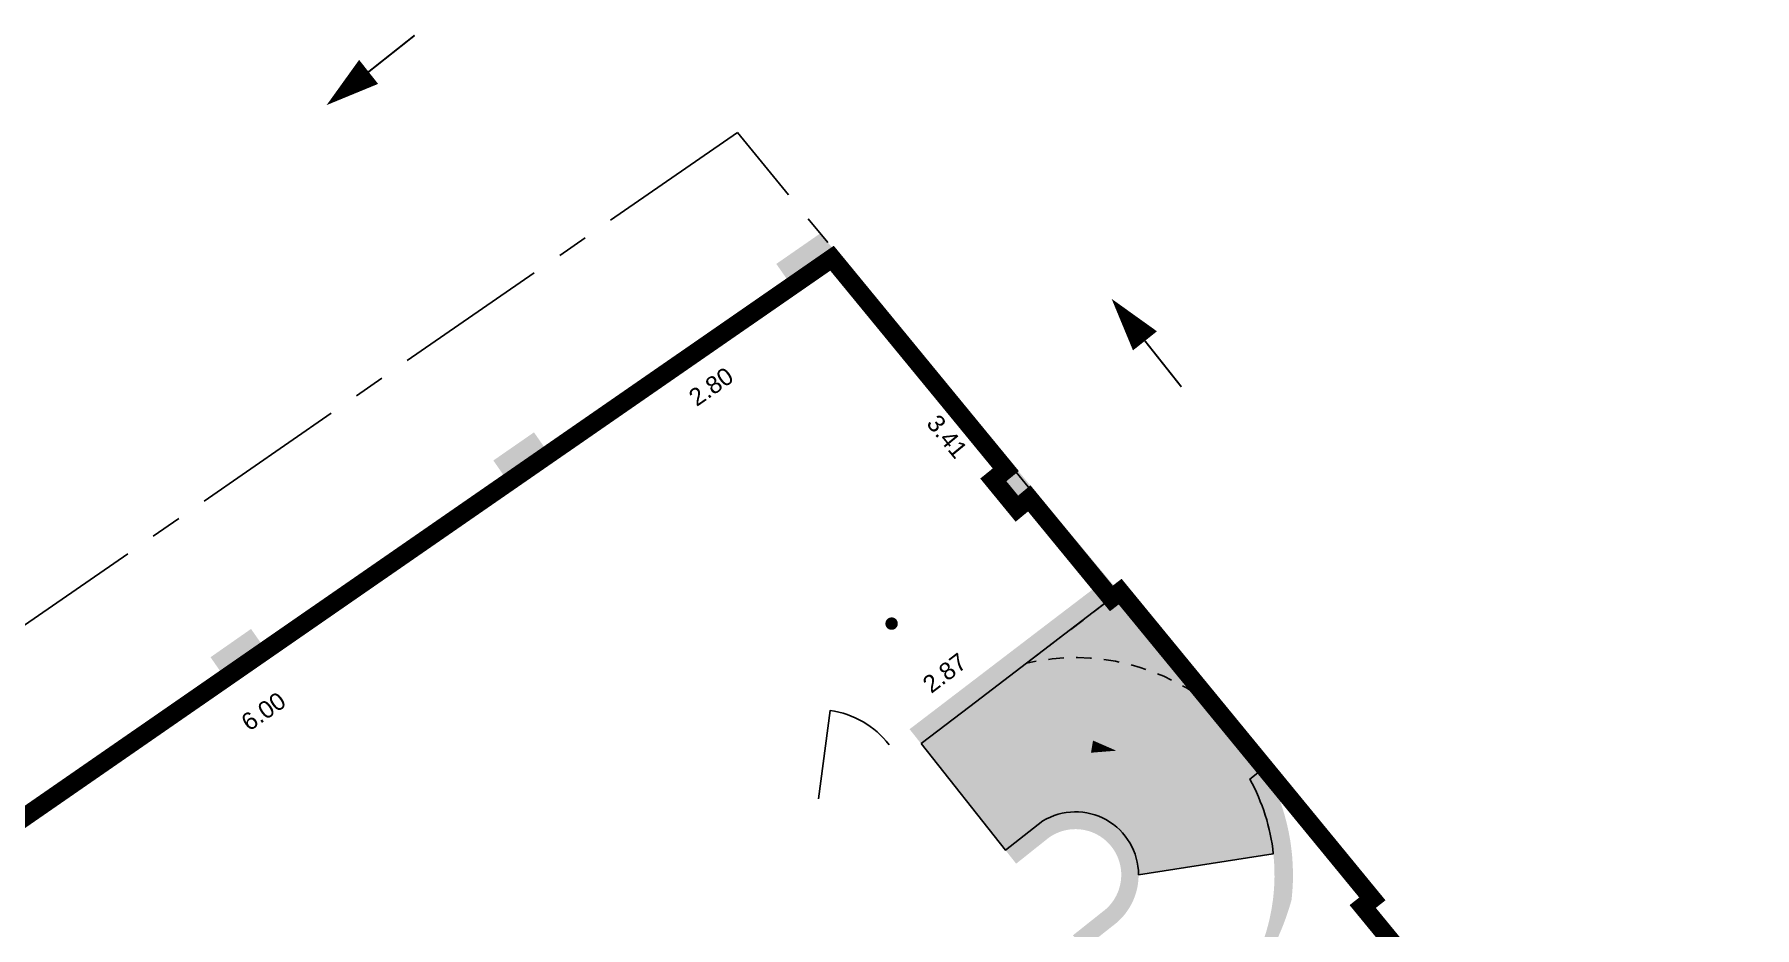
# Model space of a CAD drawing. Header units: metres. Extents: x 1648217.8 to 1648249.8, y 8187334.1 to 8187367.5.
# Drawn here: x 1648228.51 to 1648242.43, y 8187360.22 to 8187367.45 of the extents above; entities that cross this region are included whole.
import ezdxf

# ---------------------------------------------------------------- set-up
doc = ezdxf.new("R2010")
doc.units = ezdxf.units.M
doc.header["$PDMODE"] = 3
doc.header["$PDSIZE"] = 0.05
for name, pattern in [('AXES', [2, 1.25, -0.25, 0.25, -0.25]), ('CACHE2', [0.1875, 0.125, -0.0625]), ('TIRETPT2', [0.5, 0.25, -0.125, 0, -0.125])]:
    doc.linetypes.add(name, pattern=pattern)
for name, color, linetype in [('GEX_BAT_escalier_rampe', 6, 'Continuous'), ('GEX_BAT_mur', 1, 'Continuous'), ('GEX_MEP_trait_de_coupe', 21, 'TIRETPT2'), ('GEX_MEP_txt_cot_alti', 51, 'Continuous'), ('GEX_MEP_txt_cot_plani', 30, 'Continuous')]:
    doc.layers.add(name, color=color, linetype=linetype)
for name, color, linetype, true_color in [('GEX_EDS_sdp_1-bureau', 1, 'AXES', 0xff0000), ('GEX_EDS_sdp_3-h-180', 7, 'Continuous', 0xa55252), ('GEX_FON_limite_propriete', 1, 'AXES', 0xff0000), ('GEX_MEP_mur_pochage', 7, 'Continuous', 0x999999), ('GEX_MEP_ouvrant_porte', 9, 'Continuous', 0x808080)]:
    doc.layers.add(name, color=color, linetype=linetype, true_color=true_color)
doc.styles.add('G100TXT-cote', font='swissl.ttf')
doc.dimstyles.new('G100COT-libre', dxfattribs={"dimtxt": 0.14, "dimasz": 0.18, "dimexe": 0.18, "dimexo": 0.2, "dimgap": 0.09, "dimtad": 0, "dimzin": 0, "dimdsep": 46, "dimtxsty": 'G100TXT-cote', "dimblk1": 'OBLIQUE', "dimblk2": 'OBLIQUE', "dimsah": 1, "dimcen": 0.09, "dimse1": 1, "dimse2": 1, "dimsd1": 1, "dimsd2": 1, "dimclrd": 252, "dimaunit": 2, "dimadec": 3, "dimazin": 0, "dimtfac": 1, "dimtix": 1, "dimtofl": 0, "dimtmove": 0, "dimatfit": 3, "dimldrblk": 'OBLIQUE', "dimfxl": 0.18, "dimtolj": 1, "dimtzin": 0, "dimarcsym": 0})

# ---------------------------------------------------------------- blocks, each defined once
blk = doc.blocks.new('*D29')
at = {"layer": 'Defpoints', "color": 0, "transparency": 16777216}
for p in [(1648227.337, 8187360.327), (1648227.477, 8187360.441), (1648230.187, 8187357.111)]:
    blk.add_point(p, dxfattribs=at)
at = {"layer": 'GEX_MEP_txt_cot_plani', "color": 0, "transparency": 16777216, "insert": (1648228.692, 8187358.662), "char_height": 0.14, "attachment_point": 5, "rotation": 309.1313, "style": 'G100TXT-cote'}
blk.add_mtext('\\A1;4.29', dxfattribs=at)
blk = doc.blocks.new('_OBLIQUE')
at = {"color": 0, "linetype": 'ByBlock'}
blk.add_line((-0.5, -0.5), (0.5, 0.5), dxfattribs=at)
blk = doc.blocks.new('*D35')
at = {"layer": 'Defpoints', "color": 0, "transparency": 16777216}
for p in [(1648227.679, 8187360.573), (1648230.633, 8187357.575), (1648230.32, 8187357.32)]:
    blk.add_point(p, dxfattribs=at)
at = {"layer": 'GEX_MEP_txt_cot_plani', "color": 0, "transparency": 16777216, "insert": (1648229.313, 8187359.201), "char_height": 0.14, "attachment_point": 5, "rotation": 309.0642, "style": 'G100TXT-cote'}
blk.add_mtext('\\A1;4.19', dxfattribs=at)
blk = doc.blocks.new('*D36')
at = {"layer": 'Defpoints', "color": 0, "transparency": 16777216}
for p in [(1648232.602, 8187363.996), (1648227.679, 8187360.573), (1648227.899, 8187360.257)]:
    blk.add_point(p, dxfattribs=at)
at = {"layer": 'GEX_MEP_txt_cot_plani', "color": 0, "transparency": 16777216, "insert": (1648230.361, 8187361.968), "char_height": 0.14, "attachment_point": 5, "rotation": 34.8065, "style": 'G100TXT-cote'}
blk.add_mtext('\\A1;6.00', dxfattribs=at)
blk = doc.blocks.new('*D37')
at = {"layer": 'Defpoints', "color": 0, "transparency": 16777216}
for p in [(1648234.963, 8187365.637), (1648237.131, 8187362.999), (1648236.98, 8187362.875)]:
    blk.add_point(p, dxfattribs=at)
at = {"layer": 'GEX_MEP_txt_cot_plani', "color": 0, "transparency": 16777216, "insert": (1648235.896, 8187364.194), "char_height": 0.14, "attachment_point": 5, "rotation": 309.4113, "style": 'G100TXT-cote'}
blk.add_mtext('\\A1;3.41', dxfattribs=at)
blk = doc.blocks.new('*D38')
at = {"layer": 'Defpoints', "color": 0, "transparency": 16777216}
for p in [(1648237.017, 8187363.149), (1648237.131, 8187362.999), (1648234.852, 8187361.261)]:
    blk.add_point(p, dxfattribs=at)
at = {"layer": 'GEX_MEP_txt_cot_plani', "color": 0, "transparency": 16777216, "insert": (1648235.877, 8187362.279), "char_height": 0.14, "attachment_point": 5, "rotation": 37.341, "style": 'G100TXT-cote'}
blk.add_mtext('\\A1;2.87', dxfattribs=at)
blk = doc.blocks.new('*D39')
at = {"layer": 'Defpoints', "color": 0, "transparency": 16777216}
for p in [(1648234.964, 8187365.638), (1648232.668, 8187364.042), (1648232.836, 8187363.8)]:
    blk.add_point(p, dxfattribs=at)
at = {"layer": 'GEX_MEP_txt_cot_plani', "color": 0, "transparency": 16777216, "insert": (1648233.985, 8187364.598), "char_height": 0.14, "attachment_point": 5, "rotation": 34.8065, "style": 'G100TXT-cote'}
blk.add_mtext('\\A1;2.80', dxfattribs=at)

msp = doc.modelspace()

# ---------------------------------------------------------------- hatches: boundary and pattern name
at = {"layer": 'GEX_EDS_sdp_3-h-180'}
h = msp.add_hatch(color=256, dxfattribs=at)
h.dxf.hatch_style = 1
edge = h.paths.add_edge_path()
edge.add_line((1648235.685, 8187361.707), (1648236.368, 8187360.845))
edge.add_line((1648236.368, 8187360.845), (1648236.671, 8187361.081))
edge.add_arc((1648236.936, 8187360.644), 0.511, 0.249, 121.1548, ccw=False)
edge.add_line((1648237.446, 8187360.646), (1648238.537, 8187360.816))
edge.add_arc((1648236.936, 8187360.644), 1.611, 6.1436, 28.8237)
edge.add_line((1648238.347, 8187361.42), (1648238.466, 8187361.514))
edge.add_line((1648238.466, 8187361.514), (1648238.087, 8187361.975))
edge.add_line((1648238.087, 8187361.975), (1648237.297, 8187362.938))
edge.add_line((1648237.297, 8187362.938), (1648236.54, 8187362.359))
edge.add_line((1648236.54, 8187362.359), (1648236.079, 8187362.008))
edge.add_line((1648236.079, 8187362.008), (1648235.685, 8187361.707))
at = {"layer": 'GEX_MEP_mur_pochage'}
h = msp.add_hatch(color=256, dxfattribs=at)
h.dxf.hatch_style = 1
h.paths.add_polyline_path([(1648237.131, 8187362.999), (1648236.689, 8187362.662), (1648236.774, 8187362.538), (1648237.297, 8187362.938), (1648238.065, 8187362.002), (1648238.072, 8187361.995), (1648234.869, 8187365.839), (1648234.513, 8187365.592), (1648234.639, 8187365.412), (1648234.964, 8187365.638), (1648236.371, 8187363.925), (1648236.27, 8187363.843), (1648236.461, 8187363.61), (1648236.561, 8187363.693)])
h = msp.add_hatch(color=256, dxfattribs=at)
h.dxf.hatch_style = 1
h.paths.add_polyline_path([(1648232.348, 8187363.819), (1648232.676, 8187364.048), (1648232.551, 8187364.228), (1648232.222, 8187364)])
h = msp.add_hatch(color=256, dxfattribs=at)
h.dxf.hatch_style = 1
h.paths.add_polyline_path([(1648230.057, 8187362.227), (1648230.386, 8187362.455), (1648230.26, 8187362.636), (1648229.932, 8187362.407)])
h = msp.add_hatch(color=256, dxfattribs=at)
h.dxf.hatch_style = 1
h.paths.add_polyline_path([(1648235.685, 8187361.707), (1648236.079, 8187362.008, -0.316801), (1648237.931, 8187361.91), (1648238.06, 8187361.998, 0.234046), (1648236.54, 8187362.359), (1648236.774, 8187362.538), (1648236.689, 8187362.662), (1648235.592, 8187361.824)])
h = msp.add_hatch(color=256, dxfattribs=at)
h.dxf.hatch_style = 1
edge = h.paths.add_edge_path()
edge.add_line((1648239.527, 8187360.064), (1648239.585, 8187360.088))
edge.add_line((1648239.585, 8187360.088), (1648238.065, 8187362.002))
edge.add_line((1648238.065, 8187362.002), (1648238.087, 8187361.975))
edge.add_line((1648238.087, 8187361.975), (1648238.06, 8187361.998))
edge.add_line((1648238.06, 8187361.998), (1648237.931, 8187361.91))
edge.add_arc((1648236.936, 8187360.644), 1.611, 313.154, 411.8143, ccw=False)
edge.add_line((1648238.037, 8187359.469), (1648237.682, 8187359.188))
edge.add_line((1648237.682, 8187359.188), (1648237.769, 8187359.078))
edge.add_line((1648237.769, 8187359.078), (1648238.091, 8187359.333))
edge.add_line((1648238.091, 8187359.333), (1648238.026, 8187359.414))
edge.add_arc((1648236.699, 8187360.989), 2.06, -49.8703, -15.4415)
edge.add_arc((1648236.935, 8187360.645), 1.761, -6.67, 29.479)
edge.add_line((1648238.468, 8187361.511), (1648239.339, 8187360.45))
edge.add_line((1648239.339, 8187360.45), (1648239.261, 8187360.388))
edge.add_line((1648239.261, 8187360.388), (1648239.527, 8187360.064))
h = msp.add_hatch(color=256, dxfattribs=at)
h.dxf.hatch_style = 1
h.paths.add_polyline_path([(1648237.15, 8187360.342), (1648236.915, 8187360.155), (1648237.002, 8187360.046), (1648237.235, 8187360.23, 1.045862), (1648236.601, 8187361.029), (1648236.368, 8187360.845), (1648236.455, 8187360.735), (1648236.69, 8187360.922, -1.054054)])

# ---------------------------------------------------------------- linework, layer by layer
at = {"layer": 'GEX_BAT_escalier_rampe'}
msp.add_lwpolyline([(1648237.266, 8187361.65, 0, 0.1, 0), (1648237.069, 8187361.683, 0, 0, 0)], format="xyseb", dxfattribs=at)
at = {"layer": 'GEX_BAT_mur', "linetype": 'CACHE2', "elevation": 0}
msp.add_lwpolyline([(1648238.087, 8187361.975, 0.23944), (1648236.54, 8187362.359), (1648237.297, 8187362.938)], format="xyb", dxfattribs=at)
at = {"layer": 'GEX_EDS_sdp_1-bureau', "const_width": 0.15}
msp.add_lwpolyline([(1648219.507, 8187354.873), (1648223.347, 8187350.162), (1648223.322, 8187350.145), (1648225.746, 8187347.149), (1648233.973, 8187352.863), (1648235.242, 8187351.307), (1648242.192, 8187356.818), (1648239.261, 8187360.388), (1648239.339, 8187360.45), (1648237.297, 8187362.938), (1648237.226, 8187362.883), (1648236.561, 8187363.693), (1648236.461, 8187363.61), (1648236.27, 8187363.843), (1648236.371, 8187363.925), (1648234.964, 8187365.638), (1648222.414, 8187356.95), (1648222.448, 8187356.901)], close=True, dxfattribs=at)
at = {"layer": 'GEX_EDS_sdp_3-h-180'}
msp.add_lwpolyline([(1648235.685, 8187361.707), (1648236.368, 8187360.845), (1648236.671, 8187361.081, -0.582632), (1648237.446, 8187360.646), (1648238.537, 8187360.816, 0.099285), (1648238.347, 8187361.42), (1648238.466, 8187361.514), (1648238.087, 8187361.975), (1648237.297, 8187362.938), (1648236.54, 8187362.359), (1648236.079, 8187362.008)], format="xyb", close=True, dxfattribs=at)
at = {"layer": 'GEX_FON_limite_propriete'}
msp.add_lwpolyline([(1648218.427, 8187355.759), (1648234.712, 8187335.718), (1648242.438, 8187341.782), (1648242.521, 8187341.677), (1648249.831, 8187347.593), (1648234.199, 8187366.656), (1648218.427, 8187355.759)], close=True, dxfattribs=at)
at = {"layer": 'GEX_MEP_ouvrant_porte'}
msp.add_lwpolyline([(1648235.426, 8187361.698, 0.198912), (1648234.949, 8187361.975), (1648234.854, 8187361.261)], format="xyb", dxfattribs=at)
at = {"layer": 'GEX_MEP_trait_de_coupe', "lineweight": 20, "const_width": 0.015}
msp.add_lwpolyline([(1648231.585, 8187367.443), (1648230.911, 8187366.909)], dxfattribs=at)
at = {"layer": 'GEX_MEP_trait_de_coupe', "lineweight": 20, "flags": 128}
msp.add_lwpolyline([(1648230.872, 8187366.878, 0, 0.248, 0), (1648231.212, 8187367.147, 0.248, 0.248, 0)], format="xyseb", dxfattribs=at)
at = {"layer": 'GEX_MEP_trait_de_coupe', "linetype": 'Continuous', "lineweight": 0, "flags": 128}
msp.add_lwpolyline([(1648237.228, 8187365.309, 0, 0.248, 0), (1648237.498, 8187364.969, 0.248, 0.248, 0)], format="xyseb", dxfattribs=at)
at = {"layer": 'GEX_MEP_trait_de_coupe', "linetype": 'Continuous', "lineweight": 0, "const_width": 0.015}
msp.add_lwpolyline([(1648237.793, 8187364.596), (1648237.259, 8187365.27)], dxfattribs=at)
at = {"layer": 'GEX_MEP_txt_cot_alti', "const_width": 0.05}
msp.add_lwpolyline([(1648235.431, 8187362.699, 1), (1648235.462, 8187362.659, 1)], format="xyb", close=True, dxfattribs=at)

# ---------------------------------------------------------------- dimensions: what is measured, and where the dimension line sits
at = {"layer": 'GEX_MEP_txt_cot_plani'}
for p1, p2, distance, picture, middle in [((1648234.964, 8187365.638), (1648232.668, 8187364.042), 0.295, '*D39', (1648233.985, 8187364.598)), ((1648234.963, 8187365.637), (1648237.131, 8187362.999), -0.195, '*D37', (1648235.896, 8187364.194)), ((1648232.602, 8187363.996), (1648227.679, 8187360.573), 0.385, '*D36', (1648230.361, 8187361.968)), ((1648234.852, 8187361.261), (1648237.131, 8187362.999), 0.188, '*D38', (1648235.877, 8187362.279)), ((1648227.679, 8187360.573), (1648230.32, 8187357.32), 0.404, '*D35', (1648229.313, 8187359.201)), ((1648230.187, 8187357.111), (1648227.477, 8187360.441), 0.181, '*D29', (1648228.692, 8187358.662))]:
    dim = msp.add_aligned_dim(p1=p1, p2=p2, distance=distance, dimstyle='G100COT-libre', dxfattribs=at)
    dim.commit()
    dim.dimension.update_dxf_attribs({"geometry": picture, "text_midpoint": middle})

doc.saveas('drawing.dxf')
